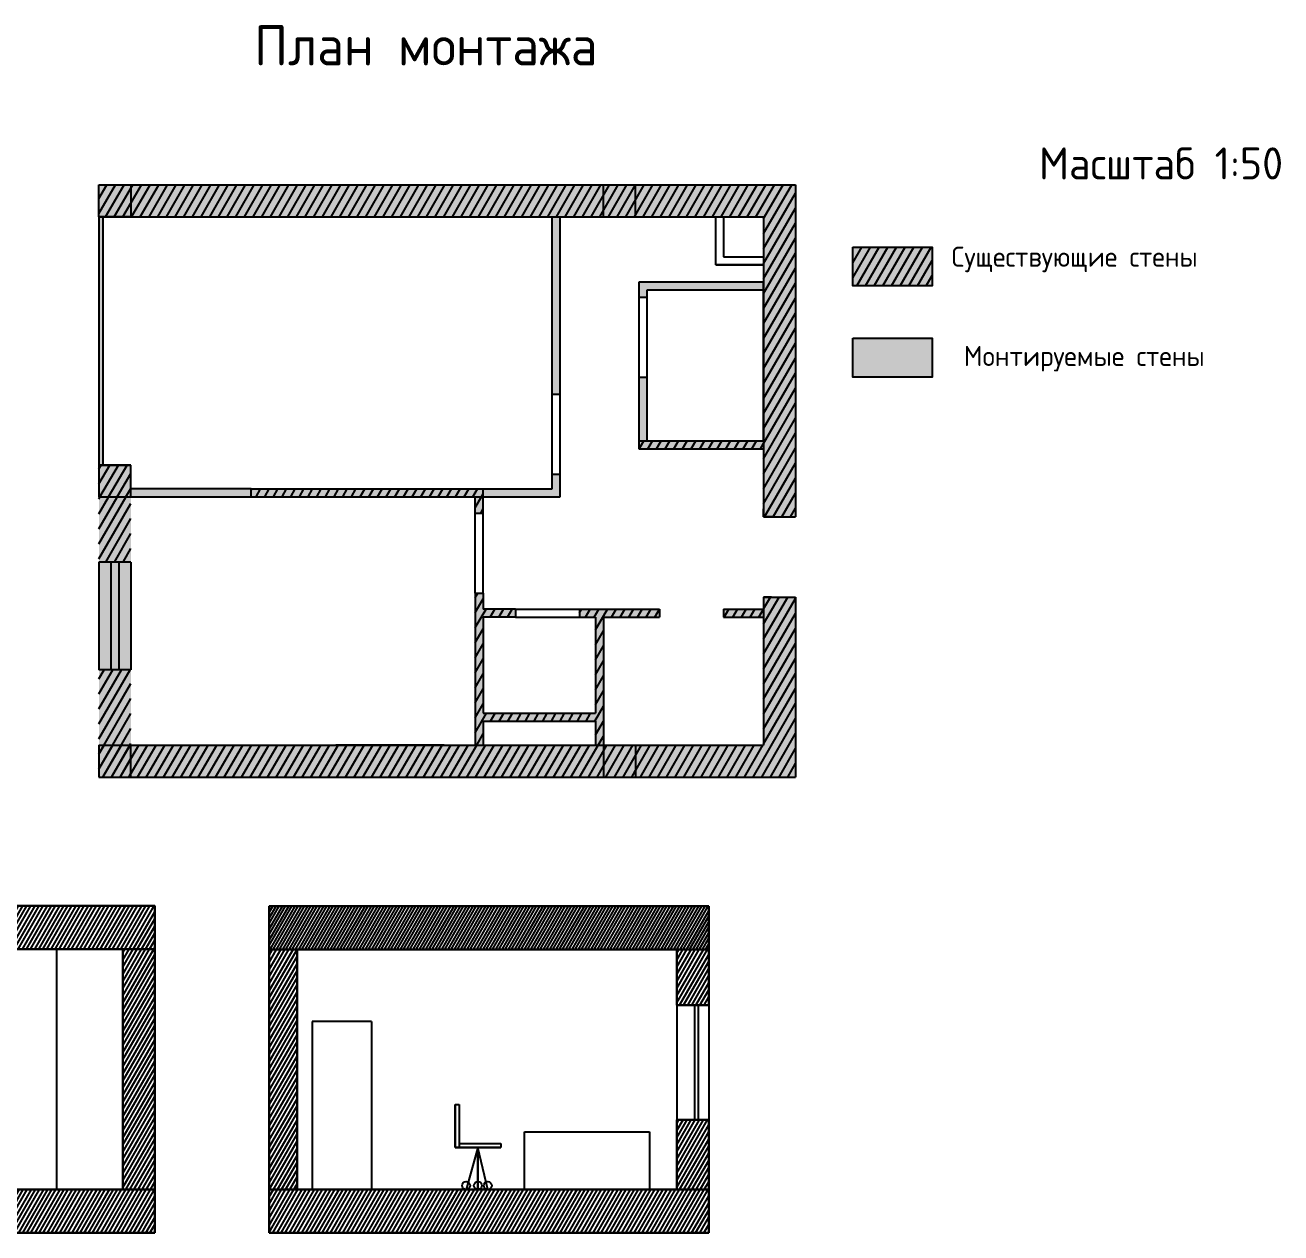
# Model space of a CAD drawing. Header units: millimetres. Extents: x -36495272392165 to 352544598049420, y -228287860276617 to 83349.
# Drawn here: x 42446 to 58127, y 40658 to 55742 of the extents above; entities that cross this region are included whole.
import ezdxf

# ---------------------------------------------------------------- set-up
doc = ezdxf.new("R2010")
doc.units = ezdxf.units.MM
doc.header["$MEASUREMENT"] = 0
doc.layers.add('freecads.com', color=7, linetype='Continuous')
doc.styles.get("Standard").update_dxf_attribs({"font": 'GOST Common.ttf'})
pattern_1 = [(60, (-15222.61, 60845.3), (-81.18988, 46.875), [])]

msp = doc.modelspace()

# ---------------------------------------------------------------- hatches: boundary and pattern name
at = {"transparency": 33554687}
h = msp.add_hatch(color=8, dxfattribs=at)
h.dxf.hatch_style = 1
h.paths.add_polyline_path([(43367.4, 53746.5), (43367.4, 53346.5), (43767.4, 53346.5), (43767.4, 53746.5)])
h.paths.add_polyline_path([(49668.4, 53746.5), (49668.4, 53346.5), (50068.4, 53346.5), (50068.4, 53746.5)])
h.paths.add_polyline_path([(43767.4, 50246.5), (43367.4, 50246.5), (43367.4, 49848.5), (43767.4, 49848.5)])
h.paths.add_polyline_path([(43767.4, 46748.5), (43367.4, 46748.5), (43367.4, 46348.5), (43767.4, 46348.5)])
h.paths.add_polyline_path([(49667.4, 46348.5), (50067.4, 46348.5), (50067.4, 46748.5), (49667.4, 46748.5)])
h = msp.add_hatch(dxfattribs=at)
h.set_pattern_fill('ANSI31', color=251, scale=750, angle=15)
h.set_pattern_definition(pattern_1)
h.paths.add_polyline_path([(43767.4, 50246.5), (43367.4, 50246.5), (43367.4, 49848.5), (43767.4, 49848.5)])
h.paths.add_polyline_path([(43767.4, 49846.5), (43367.4, 49846.5), (43367.4, 49034.5), (43767.4, 49034.5)])
h.paths.add_polyline_path([(43767.4, 47688.5), (43367.4, 47688.5), (43367.4, 46748.5), (43767.4, 46748.5)])
h.paths.add_polyline_path([(43767.4, 46748.5), (43367.4, 46748.5), (43367.4, 46348.5), (43767.4, 46348.5)])
h.paths.add_polyline_path([(49667.4, 46748.5), (43767.4, 46748.5), (43767.4, 46348.5), (49667.4, 46348.5)])
h.paths.add_polyline_path([(50067.4, 46748.5), (49667.4, 46748.5), (49667.4, 46348.5), (50067.4, 46348.5)])
h.paths.add_polyline_path([(52067.4, 48599.5), (51667.4, 48599.5), (51667.4, 46748.5), (50067.4, 46748.5), (50067.4, 46348.5), (52067.4, 46348.5)])
h.paths.add_polyline_path([(43767.4, 53746.5), (43367.4, 53746.5), (43367.4, 53346.5), (43767.4, 53346.5)])
h.paths.add_polyline_path([(49668.4, 53746.5), (43767.4, 53746.5), (43767.4, 53346.5), (44795.4, 53346.5), (45195.4, 53346.5), (48067.4, 53346.5), (48167.4, 53347.8), (48167.4, 53346.5), (49668.4, 53346.5)])
h.paths.add_polyline_path([(50068.4, 53746.5), (49668.4, 53746.5), (49668.4, 53346.5), (50068.4, 53346.5)])
h.paths.add_polyline_path([(52067.4, 53746.5), (50068.4, 53746.5), (50068.4, 53346.5), (51035.7, 53346.5), (51667.4, 53346.5), (51667.4, 49599.5), (51778.4, 49599.5), (52067.4, 49599.5)])
h = msp.add_hatch(dxfattribs=at)
h.set_pattern_fill('ANSI31', color=251, scale=750, angle=15)
h.set_pattern_definition(pattern_1)
h.paths.add_polyline_path([(49667.4, 46348.5), (50067.4, 46348.5), (50067.4, 46748.5), (49667.4, 46748.5)])
h.paths.add_polyline_path([(43367.4, 53346.5), (43767.4, 53346.5), (43767.4, 53746.5), (43367.4, 53746.5)])
h.paths.add_polyline_path([(44795.4, 53346.5), (45195.4, 53346.5), (48067.4, 53346.5), (48167.4, 53347.8), (48167.4, 53346.5), (49668.4, 53346.5), (49668.4, 53746.5), (43767.4, 53746.5), (43767.4, 53346.5)])
h.paths.add_polyline_path([(50068.4, 53746.5), (49668.4, 53746.5), (49668.4, 53346.5), (50068.4, 53346.5)])
h.paths.add_polyline_path([(50068.4, 53746.5), (50068.4, 53346.5), (51035.7, 53346.5), (51667.4, 53346.5), (51667.4, 49599.5), (51778.4, 49599.5), (52067.4, 49599.5), (52067.4, 53746.5)])
h = msp.add_hatch(color=9, dxfattribs=at)
h.dxf.hatch_style = 1
h.paths.add_polyline_path([(50068.4, 53746.5), (50068.4, 53346.5), (51035.7, 53346.5), (51667.4, 53346.5), (51667.4, 49599.5), (51778.4, 49599.5), (52067.4, 49599.5), (52067.4, 53746.5)])
h.paths.add_polyline_path([(43767.4, 53746.5), (43767.4, 53346.5), (44795.4, 53346.5), (45195.4, 53346.5), (48067.4, 53346.5), (48167.4, 53347.8), (48167.4, 53346.5), (49668.4, 53346.5), (49668.4, 53746.5)])
h = msp.add_hatch(color=7, dxfattribs=at)
h.dxf.hatch_style = 1
h.paths.add_polyline_path([(43367.4, 50246.5), (43417.4, 50246.5), (43417.4, 53346.5), (43367.4, 53346.5)])
h = msp.add_hatch(color=5, dxfattribs=at)
h.dxf.hatch_style = 1
h.paths.add_polyline_path([(43767.4, 49948.5), (43767.4, 49848.5), (45267.4, 49848.5), (45267.4, 49948.5)])
h.paths.add_polyline_path([(49128.9, 53346.5), (49028.9, 53346.5), (49028.9, 51134.7), (49128.9, 51134.7)])
h = msp.add_hatch(color=9, dxfattribs=at)
h.dxf.hatch_style = 1
h.paths.add_polyline_path([(53772.3, 52486.1), (53772.3, 52970.4), (52782.7, 52970.4), (52782.7, 52486.1)])
h = msp.add_hatch(dxfattribs=at)
h.set_pattern_fill('ANSI31', color=251, scale=750, angle=15)
h.set_pattern_definition([(60, (-18335.31, 49970.06), (-81.18988, 46.875), [])])
h.paths.add_polyline_path([(52782.7, 52970.4), (52782.7, 52486.1), (53772.3, 52486.1), (53772.3, 52970.4)])
h = msp.add_hatch(color=5, dxfattribs=at)
h.dxf.hatch_style = 1
h.paths.add_polyline_path([(50210.4, 52432.6), (51667.4, 52432.6), (51667.4, 52532.6), (50110.4, 52532.6), (50110.4, 52340.5), (50210.4, 52340.5)])
h.paths.add_polyline_path([(50210.4, 51340.5), (50110.4, 51340.5), (50110.4, 50548.5), (50210.4, 50548.5)])
h = msp.add_hatch(color=5, dxfattribs=at)
h.dxf.hatch_style = 1
h.paths.add_polyline_path([(52782.7, 51830.2), (52782.7, 51345.9), (53772.3, 51345.9), (53772.3, 51830.2)])
h = msp.add_hatch(color=9, dxfattribs=at)
h.dxf.hatch_style = 1
h.paths.add_polyline_path([(51667.4, 50448.5), (51667.4, 50548.5), (50110.4, 50548.5), (50110.4, 50448.5)])
h = msp.add_hatch(dxfattribs=at)
h.set_pattern_fill('ANSI31', color=251, scale=750, angle=15)
h.set_pattern_definition(pattern_1)
h.paths.add_polyline_path([(50110.4, 50548.5), (50110.4, 50448.5), (51667.4, 50448.5), (51667.4, 50548.5)])
h = msp.add_hatch(dxfattribs=at)
h.set_pattern_fill('ANSI31', color=251, scale=750, angle=15)
h.set_pattern_definition(pattern_1)
h.paths.add_polyline_path([(43367.4, 49848.5), (43767.4, 49848.5), (43767.4, 50246.5), (43367.4, 50246.5)])
h.paths.add_polyline_path([(43367.4, 46348.5), (43767.4, 46348.5), (43767.4, 46748.5), (43367.4, 46748.5)])
h = msp.add_hatch(color=5, dxfattribs=at)
h.dxf.hatch_style = 1
h.paths.add_polyline_path([(49128.9, 49948.5), (49128.9, 50134.7), (49028.9, 50134.7), (49028.9, 49948.5), (48366.4, 49948.5), (48167.4, 49948.5), (48167.4, 49848.5), (49128.9, 49848.5)])
h = msp.add_hatch(color=9, dxfattribs=at)
h.dxf.hatch_style = 1
h.paths.add_polyline_path([(45267.4, 49948.5), (45267.4, 49848.5), (48167.4, 49848.5), (48167.4, 49948.5)])
h = msp.add_hatch(dxfattribs=at)
h.set_pattern_fill('ANSI31', color=8, scale=750, angle=15)
h.set_pattern_definition(pattern_1)
h.paths.add_polyline_path([(45267.4, 49948.5), (45267.4, 49848.5), (48167.4, 49848.5), (48167.4, 49948.5)])
h = msp.add_hatch(color=9, dxfattribs=at)
h.dxf.hatch_style = 1
h.paths.add_polyline_path([(49667.4, 46748.5), (43767.4, 46748.5), (43767.4, 46348.5), (49667.4, 46348.5)])
h.paths.add_polyline_path([(43767.4, 47688.5), (43367.4, 47688.5), (43367.4, 46748.5), (43767.4, 46748.5)])
h.paths.add_polyline_path([(43767.4, 49846.5), (43367.4, 49846.5), (43367.4, 49034.5), (43767.4, 49034.5)])
h.paths.add_polyline_path([(52067.4, 48599.5), (51667.4, 48599.5), (51667.4, 46748.5), (50067.4, 46748.5), (50067.4, 46348.5), (52067.4, 46348.5)])
h = msp.add_hatch(color=9, dxfattribs=at)
h.dxf.hatch_style = 1
h.paths.add_polyline_path([(48067.4, 49648.5), (48167.4, 49648.5), (48167.4, 49848.5), (48067.4, 49848.5), (48067.4, 49846.5)])
h.paths.add_polyline_path([(48167.4, 48648.5), (48067.4, 48648.5), (48067.4, 46748.5), (48167.4, 46748.5), (48167.4, 47048.5), (49567.4, 47048.5), (49567.4, 46748.5), (49667.4, 46748.5), (49667.4, 48348.5), (50367.4, 48348.5), (50367.4, 48448.5), (49367.4, 48448.5), (49367.4, 48348.5), (49567.4, 48348.5), (49567.4, 47148.5), (48167.4, 47148.5), (48167.4, 48348.5), (48567.4, 48348.5), (48567.4, 48448.5), (48167.4, 48448.5)])
h.paths.add_polyline_path([(51667.4, 48348.5), (51667.4, 48448.5), (51166.4, 48448.5), (51166.4, 48348.5)])
h = msp.add_hatch(dxfattribs=at)
h.set_pattern_fill('ANSI31', color=251, scale=750, angle=15)
h.set_pattern_definition(pattern_1)
h.paths.add_polyline_path([(48067.4, 46748.5), (48167.4, 46748.5), (48167.4, 47048.5), (49567.4, 47048.5), (49567.4, 46748.5), (49667.4, 46748.5), (49667.4, 48348.5), (50367.4, 48348.5), (50367.4, 48448.5), (49367.4, 48448.5), (49367.4, 48348.5), (49567.4, 48348.5), (49567.4, 47148.5), (48167.4, 47148.5), (48167.4, 48348.5), (48567.4, 48348.5), (48567.4, 48448.5), (48167.4, 48448.5), (48167.4, 48648.5), (48067.4, 48648.5)])
h.paths.add_polyline_path([(48167.4, 49848.5), (48067.4, 49848.5), (48067.4, 49648.5), (48167.4, 49648.5)])
h.paths.add_polyline_path([(51166.4, 48448.5), (51166.4, 48348.5), (51667.4, 48348.5), (51667.4, 48448.5)])
h = msp.add_hatch(color=7, dxfattribs=at)
h.dxf.hatch_style = 1
h.paths.add_polyline_path([(43367.4, 47688.5), (43517.4, 47688.5), (43517.4, 49034.5), (43367.4, 49034.5)])
h.paths.add_polyline_path([(43517.4, 47688.5), (43617.4, 47688.5), (43617.4, 49034.5), (43517.4, 49034.5)])
h.paths.add_polyline_path([(43617.4, 47688.5), (43767.4, 47688.5), (43767.4, 49034.5), (43617.4, 49034.5)])
h = msp.add_hatch(dxfattribs=at)
h.set_pattern_fill('ANSI31', scale=355, angle=195)
h.set_pattern_definition([(240, (-36206.537, 50208.95), (38.429877, -22.1875), [])])
h.paths.add_polyline_path([(40304.1, 44742.3), (40304.1, 44201.3), (44064.1, 44201.3), (44064.1, 44742.3)])
h = msp.add_hatch(dxfattribs=at)
h.set_pattern_fill('ANSI31', scale=275, angle=195)
h.set_pattern_definition([(240, (-36206.537, 50208.95), (29.769623, -17.1875), [])])
h.paths.add_polyline_path([(45492.1, 44739.7), (45492.1, 44198.7), (50982.1, 44198.7), (50982.1, 44739.7)])
h = msp.add_hatch(dxfattribs=at)
h.set_pattern_fill('ANSI31', scale=355, angle=195)
h.set_pattern_definition([(240, (-36206.537, 50208.95), (38.429877, -22.1875), [])])
h.paths.add_polyline_path([(40454.1, 44201.3), (40304.1, 44201.3), (40304.1, 41201.3), (40454.1, 41201.3)])
h.paths.add_polyline_path([(44064.1, 44201.3), (43664.1, 44201.3), (43664.1, 41201.3), (44064.1, 41201.3)])
h.paths.add_polyline_path([(45842.1, 44198.7), (45492.1, 44198.7), (45492.1, 41198.7), (45842.1, 41198.7)])
h.paths.add_polyline_path([(50582.1, 43503.6), (50982.1, 43503.6), (50982.1, 44198.7), (50582.1, 44198.7)])
h.paths.add_polyline_path([(50982.1, 42071.2), (50582.1, 42071.2), (50582.1, 41198.7), (50982.1, 41198.7)])
h = msp.add_hatch(dxfattribs=at)
h.set_pattern_fill('ANSI31', scale=355, angle=195)
h.set_pattern_definition([(240, (-36206.537, 50208.95), (38.429877, -22.1875), [])])
h.paths.add_polyline_path([(44064.1, 40660.3), (44064.1, 41201.3), (40304.1, 41201.3), (40304.1, 40660.3)])
h.paths.add_polyline_path([(45492.1, 41198.7), (45492.1, 40657.7), (50982.1, 40657.7), (50982.1, 41198.7), (50582.1, 41198.7)])

# ---------------------------------------------------------------- linework, layer by layer
at = {"color": 7}
for p, q in [((43367.4, 53746.5), (52067.4, 53746.5)), ((43367.4, 53346.5), (43367.4, 53746.5)), ((43367.4, 53746.5), (43367.4, 53746.5)), ((43767.4, 53746.5), (43767.4, 53346.5)), ((49668.4, 53346.5), (49668.4, 53746.5)), ((50068.4, 53346.5), (50068.4, 53746.5)), ((52067.4, 53746.5), (52067.4, 49599.5)), ((43767.4, 53346.5), (43367.4, 53346.5)), ((43367.4, 53346.5), (44795.4, 53346.5)), ((43367.4, 53346.5), (43367.4, 50246.5)), ((43417.4, 53346.5), (43417.4, 50246.5)), ((44795.4, 53346.5), (45195.4, 53346.5)), ((45195.4, 53346.5), (51667.4, 53346.5)), ((48067.4, 53346.5), (48167.4, 53347.8)), ((48167.4, 53347.8), (48167.4, 53346.5)), ((49422.9, 53346.5), (51035.7, 53346.5)), ((51067.4, 53346.5), (51167.4, 53346.5)), ((51067.4, 53346.5), (51067.4, 52749.5)), ((51167.4, 53346.5), (51167.4, 52849.5)), ((51667.4, 53346.5), (51667.4, 49599.5)), ((51167.4, 52849.5), (51667.4, 52849.5)), ((51667.4, 52849.5), (51667.4, 52749.5)), ((51667.4, 52749.5), (51067.4, 52749.5)), ((51073.4, 52749.5), (51667.4, 52749.5)), ((51667.4, 52532.6), (50110.4, 52532.6)), ((50110.4, 52532.6), (50110.4, 50548.5)), ((51667.4, 52532.6), (50110.4, 52532.6)), ((50110.4, 52532.6), (50110.4, 50548.5)), ((51667.4, 50548.5), (51667.4, 52532.6)), ((51667.4, 52432.6), (50210.4, 52432.6)), ((50210.4, 52432.6), (50210.4, 50548.5)), ((51667.4, 52432.6), (50210.4, 52432.6)), ((50210.4, 52432.6), (50210.4, 50548.5)), ((50210.4, 52340.5), (50110.4, 52340.5)), ((50210.4, 51340.5), (50110.4, 51340.5)), ((50110.4, 50548.5), (51667.4, 50548.5)), ((50110.4, 50548.5), (51667.4, 50548.5)), ((50110.4, 50548.5), (50110.4, 50448.5)), ((50110.4, 50448.5), (51667.4, 50448.5)), ((43767.4, 50246.5), (43367.4, 50246.5)), ((43367.4, 50246.5), (43367.4, 50246.5)), ((43367.4, 50246.5), (43367.4, 49848.5)), ((43367.4, 50246.5), (43767.4, 50246.5)), ((43767.4, 49846.5), (43767.4, 50246.5)), ((45267.4, 49948.5), (48366.4, 49948.5)), ((45267.4, 49846.5), (45267.4, 49948.5)), ((48167.4, 49848.5), (48167.4, 49948.5)), ((43367.4, 49848.5), (48067.4, 49848.5)), ((43767.4, 49846.5), (43367.4, 49846.5)), ((45267.4, 49846.5), (45267.4, 49848.5)), ((48067.4, 49846.5), (48067.4, 49848.5)), ((48167.4, 49848.5), (48366.4, 49848.5)), ((48167.4, 49846.5), (48167.4, 49848.5)), ((48067.4, 49648.5), (48167.4, 49648.5)), ((51667.4, 49599.5), (51667.4, 49699.5)), ((51667.4, 49599.5), (52067.4, 49599.5)), ((48067.4, 48648.5), (48167.4, 48648.5)), ((48067.4, 48648.5), (48067.4, 46748.5)), ((48167.4, 48648.5), (48167.4, 48448.5)), ((51667.4, 48599.5), (52067.4, 48599.5)), ((51667.4, 48599.5), (51667.4, 46748.5)), ((51766.6, 48599.5), (51667.4, 48599.5)), ((52067.4, 48599.5), (52067.4, 46348.5)), ((48567.4, 48448.5), (48167.4, 48448.5)), ((48167.4, 48348.5), (48167.4, 47148.5)), ((48567.4, 48348.5), (48167.4, 48348.5)), ((48567.4, 48448.5), (48567.4, 48348.5)), ((49367.4, 48448.5), (50367.4, 48448.5)), ((49367.4, 48448.5), (49367.4, 48348.5)), ((49367.4, 48348.5), (49567.4, 48348.5)), ((49567.4, 48348.5), (49567.4, 47148.5)), ((49667.4, 48348.5), (50367.4, 48348.5)), ((49667.4, 48348.5), (49667.4, 46748.5)), ((50367.4, 48448.5), (50367.4, 48348.5)), ((51166.4, 48448.5), (51667.4, 48448.5)), ((51166.4, 48448.5), (51166.4, 48348.5)), ((51166.4, 48348.5), (51667.4, 48348.5)), ((48167.4, 47148.5), (49567.4, 47148.5)), ((48167.4, 47048.5), (49567.4, 47048.5)), ((48167.4, 47048.5), (48167.4, 46748.5)), ((49567.4, 47048.5), (49567.4, 46748.5)), ((43367.4, 46748.5), (51667.4, 46748.5)), ((43367.4, 46748.5), (43367.4, 46348.5)), ((43767.4, 46348.5), (43767.4, 46748.5)), ((43767.4, 46748.5), (43767.4, 46748.5)), ((49667.4, 46748.5), (49667.4, 46348.5)), ((49667.4, 46748.5), (50067.4, 46748.5)), ((50067.4, 46748.5), (50067.4, 46348.5)), ((43367.4, 46348.5), (52067.4, 46348.5)), ((43367.4, 46348.5), (43767.4, 46348.5)), ((49667.4, 46348.5), (50067.4, 46348.5)), ((42837.1, 44201.3), (42837.1, 41201.3)), ((43664.1, 44201.3), (43664.1, 41201.3)), ((44064.1, 44201.3), (44064.1, 41201.3)), ((45492.1, 41198.7), (45492.1, 44198.7)), ((50582.1, 44198.7), (50582.1, 41198.7)), ((50982.1, 44198.7), (50982.1, 41198.7)), ((50982.1, 44198.7), (50982.1, 41198.7)), ((46032.1, 43298.7), (46032.1, 41198.7)), ((46772.1, 43298.7), (46032.1, 43298.7)), ((46772.1, 43298.7), (46772.1, 41198.7)), ((47815.4, 41722.7), (47815.4, 42262.7)), ((47815.4, 42262.7), (47865.4, 42262.7)), ((47815.4, 42262.7), (47815.4, 41722.7)), ((47865.4, 42262.7), (47865.4, 41722.7)), ((50982.1, 42071.2), (50582.1, 42071.2)), ((48682.1, 41198.7), (48682.1, 41918.7)), ((48682.1, 41918.7), (48682.1, 41918.7)), ((48682.1, 41918.7), (50242.1, 41918.7)), ((50242.1, 41918.7), (50242.1, 41198.7)), ((48385.4, 41722.7), (47815.4, 41722.7)), ((47815.4, 41722.7), (48385.4, 41722.7)), ((47865.4, 41772.7), (48385.4, 41772.7)), ((48100.4, 41722.7), (47952.1, 41198.7)), ((48223.3, 41198.7), (48100.4, 41722.7)), ((48100.4, 41722.7), (48100.4, 41198.7)), ((48100.4, 41198.7), (48100.4, 41722.7)), ((48385.4, 41772.7), (48385.4, 41722.7))]:
    msp.add_line(p, q, dxfattribs=at)
for p, q in [((49028.9, 49948.5), (49028.9, 53346.5)), ((49128.9, 49848.5), (49128.9, 53346.5)), ((49028.9, 51134.7), (49128.9, 51134.7)), ((49028.9, 50134.7), (49128.9, 50134.7)), ((45267.4, 49948.5), (43767.4, 49948.5)), ((45267.4, 49948.5), (45267.4, 49948.5)), ((48366.4, 49948.5), (49028.9, 49948.5)), ((43367.4, 49848.5), (49128.9, 49848.5)), ((48067.4, 48648.5), (48067.4, 49846.5)), ((48167.4, 48648.5), (48167.4, 49846.5)), ((48567.4, 48448.5), (49367.4, 48448.5)), ((48567.4, 48348.5), (49367.4, 48348.5))]:
    msp.add_line(p, q)
at = {"color": 240, "true_color": 0xed1f24}
msp.add_line((48167.4, 49846.5), (48167.4, 49848.5), dxfattribs=at)
at = {"color": 9}
for p, q in [((43767.4, 49034.5), (43367.4, 49034.5)), ((43767.4, 47688.5), (43367.4, 47688.5))]:
    msp.add_line(p, q, dxfattribs=at)
at = {"color": 8}
for p, q in [((43367.4, 49034.5), (43367.4, 47688.5)), ((43517.4, 49034.5), (43517.4, 47688.5)), ((43617.4, 49034.5), (43617.4, 47688.5)), ((43767.4, 49034.5), (43767.4, 47688.5))]:
    msp.add_line(p, q, dxfattribs=at)
at = {"color": 7, "lineweight": 30}
for p, q in [((45492.1, 44739.7), (50982.1, 44739.7)), ((45492.1, 44198.7), (45492.1, 44739.7)), ((50982.1, 44198.7), (50982.1, 44739.7)), ((40304.1, 44201.3), (44064.1, 44201.3)), ((43664.1, 44201.3), (41754.1, 44201.3)), ((43664.1, 41201.3), (43664.1, 44201.3)), ((44064.1, 44201.3), (44064.1, 41201.3)), ((45492.1, 44198.7), (50982.1, 44198.7)), ((45492.1, 44198.7), (45492.1, 41198.7)), ((45842.1, 44198.7), (45842.1, 41198.7)), ((50982.1, 43503.6), (50582.1, 43503.6)), ((44064.1, 41201.3), (40304.1, 41201.3)), ((44064.1, 40660.3), (44064.1, 41201.3)), ((50982.1, 41198.7), (45492.1, 41198.7)), ((45492.1, 40657.7), (45492.1, 41198.7)), ((46772.1, 41198.7), (48682.1, 41198.7)), ((50982.1, 40657.7), (50982.1, 41198.7)), ((44064.1, 40660.3), (40304.1, 40660.3)), ((50982.1, 40657.7), (45492.1, 40657.7))]:
    msp.add_line(p, q, dxfattribs=at)
at = {"color": 7}
for points in [[(52782.7, 52970.4), (53772.3, 52970.4), (53772.3, 52486.1), (52782.7, 52486.1)], [(52782.7, 51830.2), (53772.3, 51830.2), (53772.3, 51345.9), (52782.7, 51345.9)]]:
    msp.add_lwpolyline(points, close=True, dxfattribs=at)
at = {"color": 7, "lineweight": 30}
msp.add_lwpolyline([(44064.1, 44201.3), (44064.1, 44742.3), (40304.1, 44742.3), (40304.1, 44201.3)], dxfattribs=at)
for points in [[(50582.1, 43503.6), (50982.1, 43503.6), (50982.1, 44198.7), (50582.1, 44198.7)], [(50582.1, 42071.2), (50982.1, 42071.2), (50982.1, 41198.7), (50582.1, 41198.7)]]:
    msp.add_lwpolyline(points, close=True, dxfattribs=at)
at = {"color": 7}
msp.add_lwpolyline([(50856, 42071.2), (50856, 43503.6), (50803.5, 43503.6), (50803.5, 42071.2)], dxfattribs=at)
for centre in [(47952.1, 41248.5), (48100.4, 41248.5), (48223.3, 41248.5)]:
    msp.add_circle(centre, 49.8, dxfattribs=at)
at = {"layer": 'freecads.com', "color": 7}
msp.add_line((51778.4, 49599.5), (51667.4, 49599.5), dxfattribs=at)
at = {"layer": 'freecads.com', "color": 7, "extrusion": (0, 0, -1)}
msp.add_line((47678.7, 46748.5), (46326.7, 46748.5), dxfattribs=at)

# ---------------------------------------------------------------- texts
for s, height, p in [('План монтажа', 500, (45306.3, 55238.8)), ('Масштаб 1:50', 400, (55105.3, 53814.4))]:
    msp.add_text(s, height=height).set_placement(p)
at = {"color": 7}
for s, p in [('Существующие стены', (54015.3, 52724.5)), (' Монтируемые стены', (54015.3, 51484.4))]:
    msp.add_text(s, height=250, dxfattribs=at).set_placement(p)

doc.saveas('drawing.dxf')
